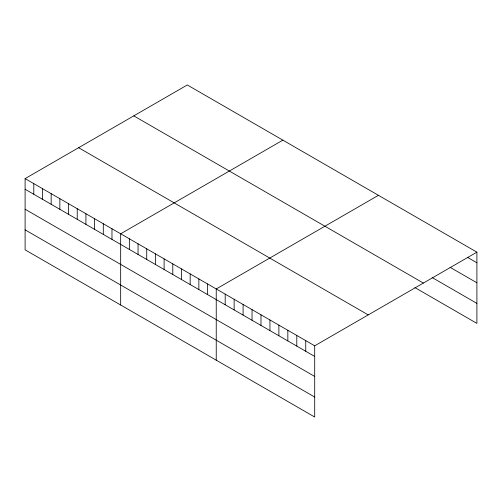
<?xml version="1.0" encoding="UTF-8"?>
<svg xmlns="http://www.w3.org/2000/svg" width="502" height="502" viewBox="0 0 502 502"><rect width="100%" height="100%" fill="white"/><g stroke="black" fill="none" stroke-linecap="round" stroke-linejoin="round"><path stroke-width="0.75" d="M25.1 178.612L314.698 345.809L314.698 417.03L25.1 249.839L25.1 178.612L187.302 84.97L476.9 252.161L476.9 323.388L414.884 287.577M282.871 140.14L120.668 233.788L120.668 305.009M378.439 195.316L216.237 288.964L216.237 360.185M314.698 345.809L476.9 252.161M467.952 257.62L476.9 262.791M450.049 267.284L476.9 282.789M432.147 277.55L476.9 303.39M133.777 115.868L423.374 283.065M78.626 147.713L368.223 314.905M25.1 189.241L314.698 356.439M25.1 209.24L314.698 376.437M25.1 229.841L314.698 397.038M305.743 340.645L305.743 351.268M296.795 335.474L296.795 346.104M287.841 330.31L287.841 340.933M278.892 325.139L278.892 335.769M269.938 319.969L269.938 330.598M260.99 314.804L260.99 325.428M252.042 309.634L252.042 320.263M243.087 304.469L243.087 315.093M234.139 299.299L234.139 309.929M225.185 294.134L225.185 304.758M207.546 283.95L207.546 294.574M198.861 278.93L198.861 289.56M190.17 273.916L190.17 284.546M181.479 268.903L181.479 279.526M172.795 263.883L172.795 274.512M164.104 258.869L164.104 269.499M155.419 253.855L155.419 264.479M146.728 248.835L146.728 259.465M138.044 243.821L138.044 254.445M129.353 238.808L129.353 249.431M111.977 228.774L111.977 239.398M103.293 223.76L103.293 234.384M94.602 218.74L94.602 229.37M85.917 213.726L85.917 224.35M77.226 208.707L77.226 219.336M68.542 203.693L68.542 214.323M59.851 198.679L59.851 209.303M51.166 193.659L51.166 204.289M42.475 188.645L42.475 199.275M33.791 183.632L33.791 194.255"/></g></svg>
